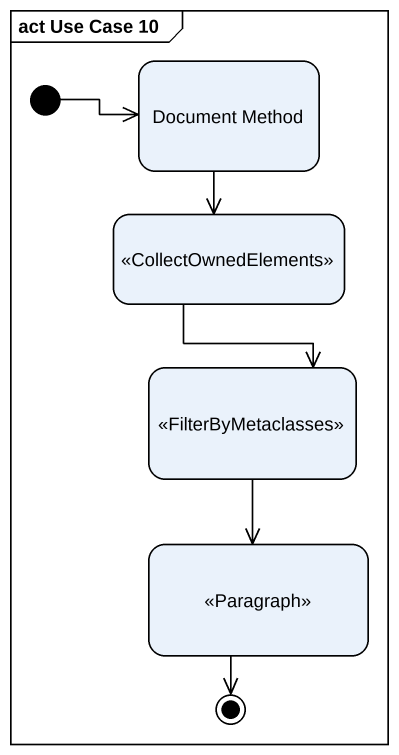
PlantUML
@startuml
mainframe act Use Case 10
hide empty description
state "Document Method" as Document_Method
state " " as state1 <<CollectOwnedElements>>
state " " as state2 <<FilterByMetaclasses>>
state " " as state3 <<Paragraph>>
[*] -right-> Document_Method
Document_Method --> state1
state1 --> state2
state2 --> state3
state3 --> [*]
@enduml
